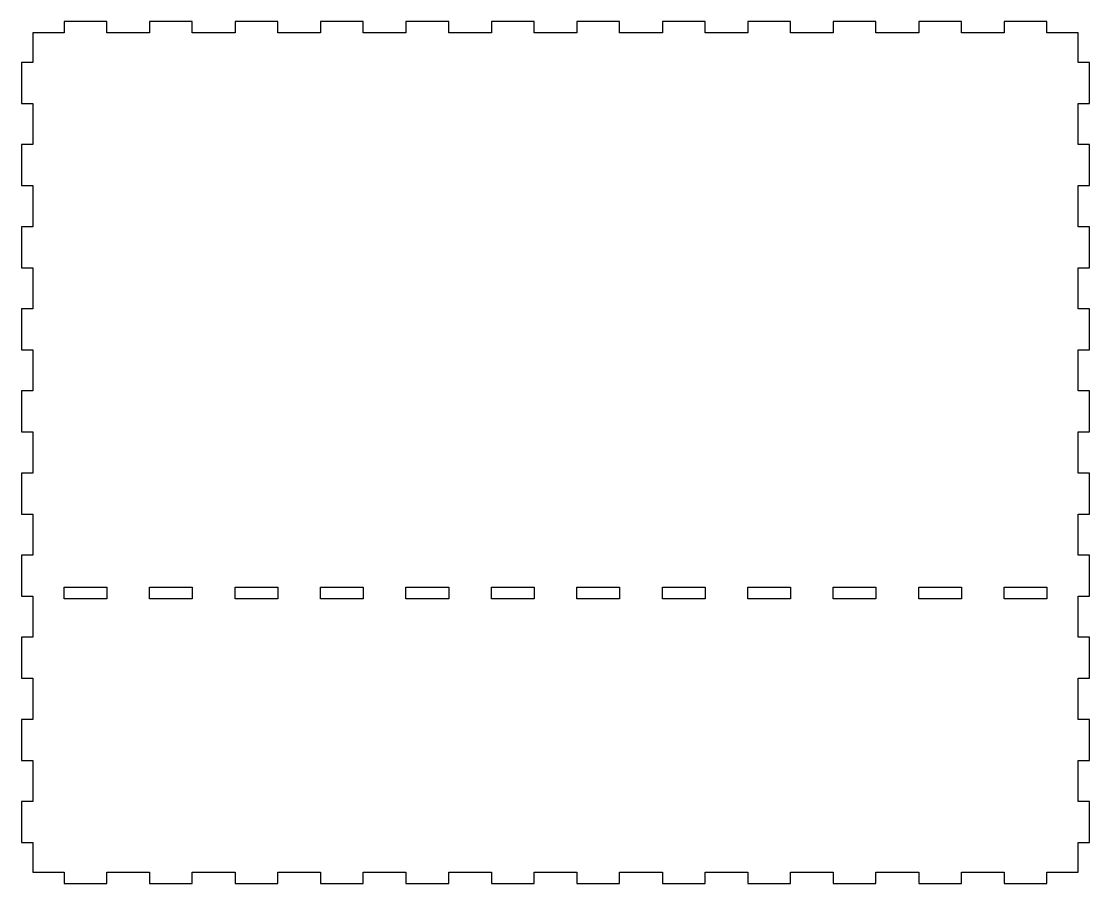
# Model space of a CAD drawing. Header units: millimetres. Extents: x -113 to 164, y -17 to 207.
import ezdxf

# ---------------------------------------------------------------- set-up
doc = ezdxf.new("R2010")
doc.units = ezdxf.units.MM

msp = doc.modelspace()

# ---------------------------------------------------------------- linework, layer by layer
for points in [[(-102.32, 206.66), (-102.32, 203.66), (-110.42, 203.66), (-110.42, 195.99), (-113.42, 195.99), (-113.42, 185.32), (-110.42, 185.32), (-110.42, 174.66), (-113.42, 174.66), (-113.42, 163.99), (-110.42, 163.99), (-110.42, 153.32), (-113.42, 153.32), (-113.42, 142.66), (-110.42, 142.66), (-110.42, 131.99), (-113.42, 131.99), (-113.42, 121.32), (-110.42, 121.32), (-110.42, 110.66), (-113.42, 110.66), (-113.42, 99.99), (-110.42, 99.99), (-110.42, 89.32), (-113.42, 89.32), (-113.42, 78.66), (-110.42, 78.66), (-110.42, 67.99), (-113.42, 67.99), (-113.42, 57.32), (-110.42, 57.32), (-110.42, 46.66), (-113.42, 46.66), (-113.42, 35.99), (-110.42, 35.99), (-110.42, 25.32), (-113.42, 25.32), (-113.42, 14.66), (-110.42, 14.66), (-110.42, 3.99), (-113.42, 3.99), (-113.42, -6.68), (-110.42, -6.68), (-110.42, -14.34), (-102.32, -14.34), (-102.32, -17.34), (-91.22, -17.34), (-91.22, -14.34), (-80.12, -14.34), (-80.12, -17.34), (-69.02, -17.34), (-69.02, -14.34), (-57.92, -14.34), (-57.92, -17.34), (-46.82, -17.34), (-46.82, -14.34), (-35.72, -14.34), (-35.72, -17.34), (-24.62, -17.34), (-24.62, -14.34), (-13.52, -14.34), (-13.52, -17.34), (-2.42, -17.34), (-2.42, -14.34), (8.68, -14.34), (8.68, -17.34), (19.78, -17.34), (19.78, -14.34), (30.88, -14.34), (30.88, -17.34), (41.98, -17.34), (41.98, -14.34), (53.08, -14.34), (53.08, -17.34), (64.18, -17.34), (64.18, -14.34), (75.28, -14.34), (75.28, -17.34), (86.38, -17.34), (86.38, -14.34), (97.48, -14.34), (97.48, -17.34), (108.58, -17.34), (108.58, -14.34), (119.68, -14.34), (119.68, -17.34), (130.78, -17.34), (130.78, -14.34), (141.88, -14.34), (141.88, -17.34), (152.98, -17.34), (152.98, -14.34), (161.08, -14.34), (161.08, -6.68), (164.08, -6.68), (164.08, 3.99), (161.08, 3.99), (161.08, 14.66), (164.08, 14.66), (164.08, 25.32), (161.08, 25.32), (161.08, 35.99), (164.08, 35.99), (164.08, 46.66), (161.08, 46.66), (161.08, 57.32), (164.08, 57.32), (164.08, 67.99), (161.08, 67.99), (161.08, 78.66), (164.08, 78.66), (164.08, 89.32), (161.08, 89.32), (161.08, 99.99), (164.08, 99.99), (164.08, 110.66), (161.08, 110.66), (161.08, 121.32), (164.08, 121.32), (164.08, 131.99), (161.08, 131.99), (161.08, 142.66), (164.08, 142.66), (164.08, 153.32), (161.08, 153.32), (161.08, 163.99), (164.08, 163.99), (164.08, 174.66), (161.08, 174.66), (161.08, 185.32), (164.08, 185.32), (164.08, 195.99), (161.08, 195.99), (161.08, 203.66), (152.98, 203.66), (152.98, 206.66), (141.88, 206.66), (141.88, 203.66), (130.78, 203.66), (130.78, 206.66), (119.68, 206.66), (119.68, 203.66), (108.58, 203.66), (108.58, 206.66), (97.48, 206.66), (97.48, 203.66), (86.38, 203.66), (86.38, 206.66), (75.28, 206.66), (75.28, 203.66), (64.18, 203.66), (64.18, 206.66), (53.08, 206.66), (53.08, 203.66), (41.98, 203.66), (41.98, 206.66), (30.88, 206.66), (30.88, 203.66), (19.78, 203.66), (19.78, 206.66), (8.68, 206.66), (8.68, 203.66), (-2.42, 203.66), (-2.42, 206.66), (-13.52, 206.66), (-13.52, 203.66), (-24.62, 203.66), (-24.62, 206.66), (-35.72, 206.66), (-35.72, 203.66), (-46.82, 203.66), (-46.82, 206.66), (-57.92, 206.66), (-57.92, 203.66), (-69.02, 203.66), (-69.02, 206.66), (-80.12, 206.66), (-80.12, 203.66), (-91.22, 203.66), (-91.22, 206.66)], [(-102.32, 56.66), (-102.32, 59.66), (-91.22, 59.66), (-91.22, 56.66)], [(-80.12, 56.66), (-80.12, 59.66), (-69.02, 59.66), (-69.02, 56.66)], [(-57.92, 56.66), (-57.92, 59.66), (-46.82, 59.66), (-46.82, 56.66)], [(-35.72, 56.66), (-35.72, 59.66), (-24.62, 59.66), (-24.62, 56.66)], [(-13.52, 56.66), (-13.52, 59.66), (-2.42, 59.66), (-2.42, 56.66)], [(8.68, 56.66), (8.68, 59.66), (19.78, 59.66), (19.78, 56.66)], [(30.88, 56.66), (30.88, 59.66), (41.98, 59.66), (41.98, 56.66)], [(53.08, 56.66), (53.08, 59.66), (64.18, 59.66), (64.18, 56.66)], [(75.28, 56.66), (75.28, 59.66), (86.38, 59.66), (86.38, 56.66)], [(97.48, 56.66), (97.48, 59.66), (108.58, 59.66), (108.58, 56.66)], [(119.68, 56.66), (119.68, 59.66), (130.78, 59.66), (130.78, 56.66)], [(141.88, 56.66), (141.88, 59.66), (152.98, 59.66), (152.98, 56.66)]]:
    msp.add_lwpolyline(points, close=True)

doc.saveas('drawing.dxf')
